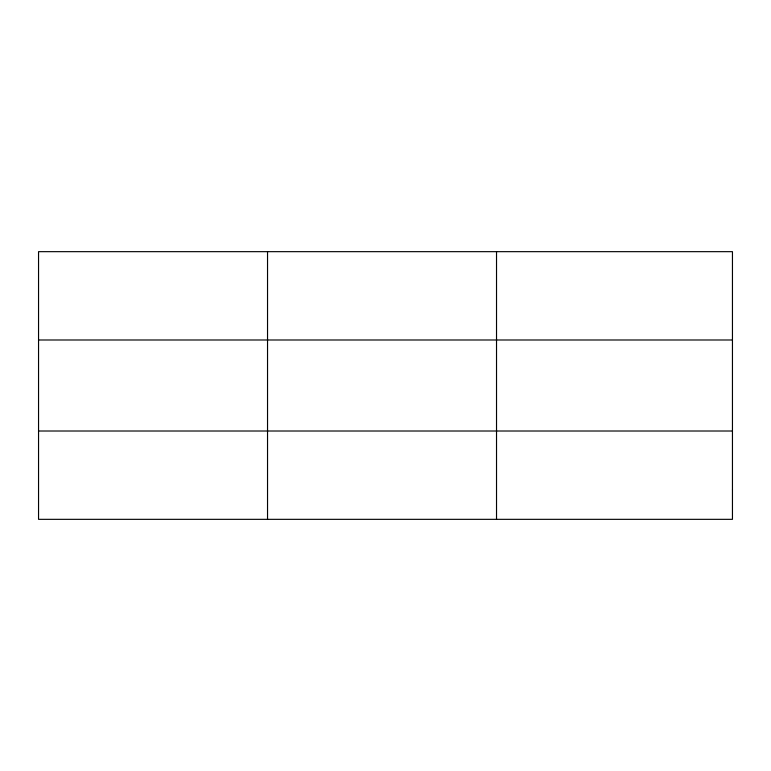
<?xml version="1.0" encoding="UTF-8"?>
<svg xmlns="http://www.w3.org/2000/svg" width="771" height="771" viewBox="0 0 771 771"><rect width="100%" height="100%" fill="white"/><g stroke="black" fill="none" stroke-linecap="round" stroke-linejoin="round"><path stroke-width="1.16" d="M267.537 251.664L267.537 519.336M496.524 251.664L496.524 519.336M38.55 339.992L732.45 339.992M38.55 431.008L732.45 431.008M732.45 489.893L732.45 519.336L38.55 519.336L38.55 251.664L732.45 251.664L732.45 489.893"/></g></svg>
